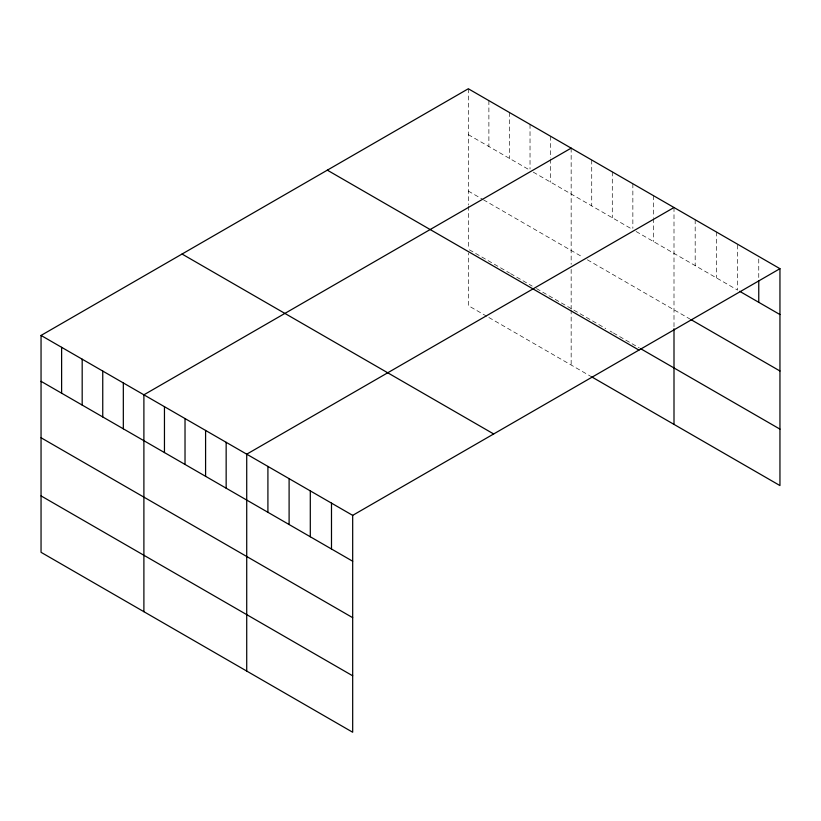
<?xml version="1.0" encoding="UTF-8"?>
<svg xmlns="http://www.w3.org/2000/svg" width="821" height="821" viewBox="0 0 821 821"><rect width="100%" height="100%" fill="white"/><g stroke="black" fill="none" stroke-linecap="round" stroke-linejoin="round"><path stroke-width="0.62" stroke-dasharray="4.11 3.08" d="M468.319 134.644L530.027 170.265M533.27 172.143L631.78 229.008M636.111 231.512L737.566 290.09L737.566 244.206M468.319 191.067L482.389 199.195M483.477 199.821L583.064 257.322M587.395 259.816L689.886 318.989M469.407 249.83L509.451 272.962M510.539 273.588L532.193 286.088M536.513 288.582L605.795 328.585M610.126 331.079L612.292 332.331M613.379 332.957L639.354 347.96M486.72 316.259L468.319 305.638L468.319 253.053M488.885 317.511L591.725 376.89M758.758 258.995L758.758 278.114M716.374 231.974L716.374 277.857M695.182 219.741L695.182 265.624M674 207.508L674 327.507M653.424 195.634L653.424 217.298M653.424 218.571L653.424 241.507M632.858 183.76L632.858 228.361M612.292 171.887L612.292 217.76M591.725 160.013L591.725 205.886M571.159 148.129L571.159 264.341M571.159 269.401L571.159 308.583M571.159 309.866L571.159 365.017M550.593 136.255L550.593 157.919M550.593 159.202L550.593 182.139M530.027 124.382L530.027 168.993M509.451 112.508L509.451 158.391M488.885 100.634L488.885 146.518M468.319 88.76L468.319 204.973M468.319 206.235L468.319 249.215"/><path stroke-width="1.23" d="M41.05 335.44L352.681 515.362L352.681 732.24L41.05 552.317L41.05 335.44L468.319 88.76L779.95 268.683L779.95 485.56L591.725 376.89M571.159 148.129L143.891 394.819L143.891 611.696M674 207.508L246.721 454.187L246.721 671.065M352.681 515.362L779.95 268.683M739.69 291.311L779.95 314.556M690.954 319.605L779.95 370.989M640.442 348.576L779.95 429.126M327.322 170.163L638.954 350.085M182.046 254.038L493.678 433.96M41.05 381.324L352.681 561.236M41.05 437.757L352.681 617.669M41.05 495.894L352.681 675.806M758.758 280.659L758.758 302.323M674 328.769L674 424.385M331.489 503.129L331.489 549.003M310.297 490.896L310.297 536.77M289.105 478.653L289.105 524.537M267.913 466.42L267.913 512.304M226.155 442.314L226.155 488.197M205.589 430.44L205.589 476.324M185.023 418.566L185.023 464.44M164.457 406.693L164.457 452.566M123.324 382.945L123.324 428.819M102.748 371.071L102.748 416.945M82.182 359.188L82.182 405.071M61.616 347.314L61.616 393.197"/></g></svg>
